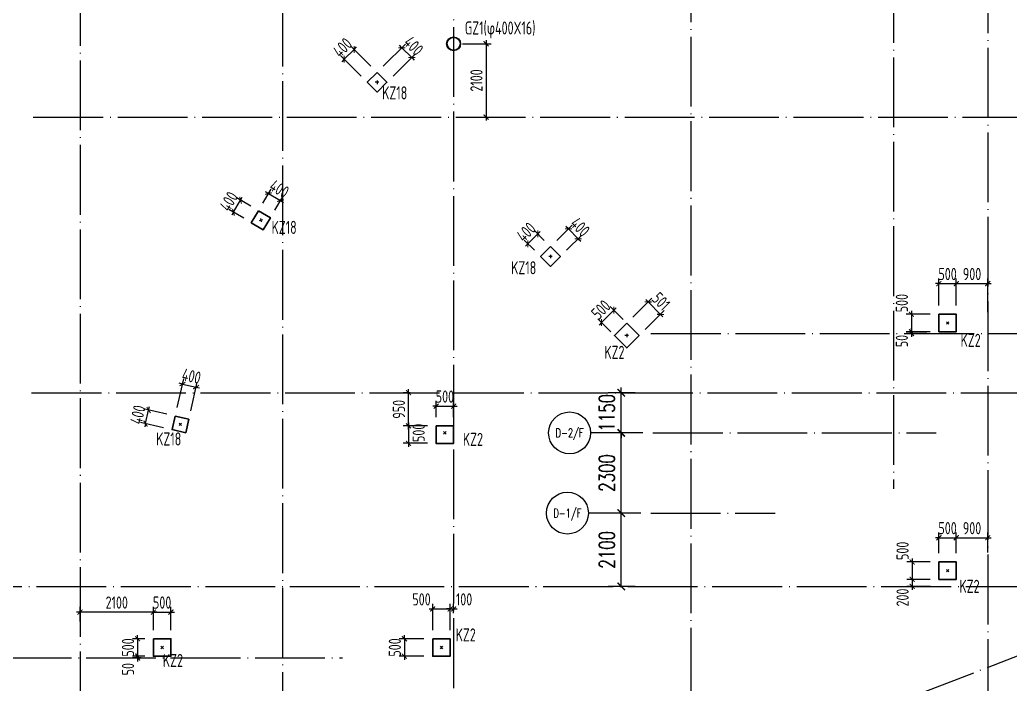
# Model space of a CAD drawing. Header units: millimetres. Extents: x 1089227 to 13101469, y 618865 to 10240562.
# Drawn here: x 1790359 to 1818729, y 4851609 to 4870650 of the extents above; entities that cross this region are included whole.
import ezdxf
from ezdxf.enums import TextEntityAlignment as Align

# ---------------------------------------------------------------- set-up
doc = ezdxf.new("R2010")
doc.units = ezdxf.units.MM
doc.header["$LTSCALE"] = 1000
doc.header["$PDMODE"] = 3
doc.header["$PDSIZE"] = 200
doc.linetypes.add('DOTE', pattern=[2.42, 2, -0.2, 0.02, -0.2])
doc.layers.get('0').update_dxf_attribs({"linetype": 'CONTINUOUS'})
doc.layers.get('Defpoints').update_dxf_attribs({"linetype": 'CONTINUOUS'})
for name, color, linetype in [('AXIS', 3, 'CONTINUOUS'), ('AXIS_TEXT', 7, 'CONTINUOUS'), ('COLU_DIM', 3, 'CONTINUOUS'), ('COLU_NUM', 7, 'CONTINUOUS'), ('DOTE', 1, 'DOTE'), ('PUB_DIM', 3, 'CONTINUOUS'), ('单形心', 4, 'CONTINUOUS')]:
    doc.layers.add(name, color=color, linetype=linetype)
doc.layers.add('S-COLU', color=30, linetype='CONTINUOUS', lineweight=0)
doc.styles.add('_TCH_AXIS', font='COMPLEX', dxfattribs={"bigfont": 'AllInOneBig.shx'})
doc.styles.add('_TCH_DIM_T3', font='SIMPLEX', dxfattribs={"width": 0.705882, "bigfont": 'AllInOneBig.shx'})
doc.styles.add('COMPLEX', font='COMPLEX', dxfattribs={"bigfont": 'AllInOneBig.shx'})
doc.styles.add('TSSD_Dimension', font='tssdeng.shx', dxfattribs={"width": 0.75, "bigfont": 'Hztxt.shx'})
doc.styles.add('TSSD_Label', font='Tssdeng.shx', dxfattribs={"width": 0.7, "bigfont": 'hztxt.shx'})
doc.dimstyles.new('_TCH_ARCH&&150', dxfattribs={"dimtxt": 446.25, "dimasz": 150, "dimexe": 375, "dimexo": 450, "dimgap": 189.375, "dimtad": 1, "dimdec": 0, "dimzin": 0, "dimdsep": 46, "dimtxsty": '_TCH_DIM_T3', "dimblk": 'ARCHTICK', "dimcen": 0.09, "dimclrt": 7, "dimazin": 2, "dimtfac": 1, "dimtdec": 0, "dimtix": 1, "dimtmove": 2, "dimatfit": 3, "dimfxl": 0, "dimtolj": 1, "dimtzin": 0, "dimarcsym": 0})
doc.dimstyles.new('TSSD_100_100', dxfattribs={"dimtxt": 350, "dimasz": 100, "dimexe": 150, "dimexo": 250, "dimgap": 100, "dimtad": 1, "dimdec": 0, "dimzin": 0, "dimdsep": 46, "dimtxsty": 'TSSD_Dimension', "dimblk": 'ARCHTICK', "dimblk1": 'ARCHTICK', "dimblk2": 'ARCHTICK', "dimcen": 0, "dimdle": 100, "dimclrt": 7, "dimadec": 0, "dimazin": 0, "dimtfac": 1, "dimtdec": 0, "dimtix": 1, "dimtmove": 2, "dimatfit": 3, "dimfxl": 0, "dimtolj": 1, "dimtzin": 0, "dimarcsym": 0})

# ---------------------------------------------------------------- blocks, each defined once
blk = doc.blocks.new('_ArchTick')
at = {"color": 0, "linetype": 'ByBlock', "const_width": 0.3}
blk.add_lwpolyline([(-0.71, -0.71), (0.71, 0.71)], dxfattribs=at)
blk = doc.blocks.new('*D530')
at = {"layer": 'Defpoints', "color": 0, "transparency": 16777216}
for p in [(-93848, 34750), (-93002, 34750), (-93002, 33600)]:
    blk.add_point(p, dxfattribs=at)
at = {"layer": 'PUB_DIM', "color": 0, "lineweight": -2, "transparency": 16777216}
for p, q in [((-93848, 34750), (-93848, 34900)), ((-93452, 34750), (-94223, 34750)), ((-93848, 33600), (-93848, 34750)), ((-93452, 33600), (-94223, 33600)), ((-93848, 33600), (-93848, 33450))]:
    blk.add_line(p, q, dxfattribs=at)
at = {"layer": 'PUB_DIM', "color": 0, "lineweight": -2, "transparency": 16777216, "xscale": 150, "yscale": 150, "zscale": 150}
for p, rotation in [((-93848, 34750), 270), ((-93848, 33600), 90)]:
    blk.add_blockref('_ArchTick', p, dxfattribs=dict(at, rotation=rotation))
at = {"layer": 'PUB_DIM', "color": 7, "transparency": 16777216, "insert": (-94260, 34175), "char_height": 446.2, "attachment_point": 5, "rotation": 90, "style": '_TCH_DIM_T3'}
blk.add_mtext('\\A1;1150', dxfattribs=at)
blk = doc.blocks.new('*D531')
at = {"layer": 'Defpoints', "color": 0, "transparency": 16777216}
for p in [(-93848, 33600), (-93002, 33600), (-93002, 31300)]:
    blk.add_point(p, dxfattribs=at)
at = {"layer": 'PUB_DIM', "color": 0, "lineweight": -2, "transparency": 16777216}
for p, q in [((-93452, 33600), (-94223, 33600)), ((-93848, 31300), (-93848, 33600)), ((-93452, 31300), (-94223, 31300))]:
    blk.add_line(p, q, dxfattribs=at)
at = {"layer": 'PUB_DIM', "color": 0, "lineweight": -2, "transparency": 16777216, "xscale": 150, "yscale": 150, "zscale": 150}
for p, rotation in [((-93848, 33600), 90), ((-93848, 31300), 270)]:
    blk.add_blockref('_ArchTick', p, dxfattribs=dict(at, rotation=rotation))
at = {"layer": 'PUB_DIM', "color": 7, "transparency": 16777216, "insert": (-94260, 32450), "char_height": 446.2, "attachment_point": 5, "rotation": 90, "style": '_TCH_DIM_T3'}
blk.add_mtext('\\A1;2300', dxfattribs=at)
blk = doc.blocks.new('*D532')
at = {"layer": 'Defpoints', "color": 0, "transparency": 16777216}
for p in [(-93848, 31300), (-93002, 31300), (-93002, 29200)]:
    blk.add_point(p, dxfattribs=at)
at = {"layer": 'PUB_DIM', "color": 0, "lineweight": -2, "transparency": 16777216}
for p, q in [((-93452, 31300), (-94223, 31300)), ((-93848, 29200), (-93848, 31300)), ((-93452, 29200), (-94223, 29200))]:
    blk.add_line(p, q, dxfattribs=at)
at = {"layer": 'PUB_DIM', "color": 0, "lineweight": -2, "transparency": 16777216, "xscale": 150, "yscale": 150, "zscale": 150}
for p, rotation in [((-93848, 31300), 90), ((-93848, 29200), 270)]:
    blk.add_blockref('_ArchTick', p, dxfattribs=dict(at, rotation=rotation))
at = {"layer": 'PUB_DIM', "color": 7, "transparency": 16777216, "insert": (-94260, 30250), "char_height": 446.2, "attachment_point": 5, "rotation": 90, "style": '_TCH_DIM_T3'}
blk.add_mtext('\\A1;2100', dxfattribs=at)
blk = doc.blocks.new('_AXISO')
blk.add_circle((0, 0), 0.5)
at = {"layer": 'AXIS_TEXT', "style": 'COMPLEX', "width": 1.041667}
blk.add_attdef('A', text='', height=0.56, dxfattribs=at).set_placement((-0.25, -0.28), (0.25, -0.28), align=Align.FIT)
blk = doc.blocks.new('BANWANG_XINGXIN')
at = {"color": 0}
for points in [[(0.71, 0.71), (-0.71, -0.71)], [(-0.71, 0.71), (0.71, -0.71)]]:
    blk.add_lwpolyline(points, dxfattribs=at)
blk = doc.blocks.new('*D1057')
at = {"layer": 'COLU_DIM', "color": 0, "lineweight": -2, "transparency": 16777216}
for p, q in [((1799653, 4869519), (1799937, 4869801)), ((1800417, 4869319), (1799831, 4869907)), ((1799937, 4869801), (1800008, 4869871)), ((1800133, 4869037), (1799548, 4869625)), ((1799653, 4869519), (1799583, 4869448))]:
    blk.add_line(p, q, dxfattribs=at)
at = {"layer": 'Defpoints', "color": 0, "transparency": 16777216}
for p in [(1799937, 4869801), (1800593, 4869141), (1800310, 4868859)]:
    blk.add_point(p, dxfattribs=at)
at = {"layer": 'COLU_DIM', "color": 0, "lineweight": -2, "transparency": 16777216, "xscale": 100, "yscale": 100, "zscale": 100}
for p, rotation in [((1799937, 4869801), 224.8614900437443), ((1799653, 4869519), 44.86149004374435)]:
    blk.add_blockref('_ArchTick', p, dxfattribs=dict(at, rotation=rotation))
at = {"layer": 'COLU_DIM', "color": 7, "transparency": 16777216, "insert": (1799601, 4869855), "char_height": 350, "attachment_point": 5, "rotation": 44.8615, "style": 'TSSD_Dimension'}
blk.add_mtext('\\A1;400', dxfattribs=at)
blk = doc.blocks.new('*D1058')
at = {"layer": 'COLU_DIM', "color": 0, "lineweight": -2, "transparency": 16777216}
for p, q in [((1800770, 4869318), (1801411, 4869956)), ((1801305, 4869850), (1801234, 4869921)), ((1801305, 4869850), (1801587, 4869566)), ((1801052, 4869034), (1801694, 4869672)), ((1801587, 4869566), (1801658, 4869496))]:
    blk.add_line(p, q, dxfattribs=at)
at = {"layer": 'Defpoints', "color": 0, "transparency": 16777216}
for p in [(1801587, 4869566), (1800593, 4869141), (1800875, 4868858)]:
    blk.add_point(p, dxfattribs=at)
at = {"layer": 'COLU_DIM', "color": 0, "lineweight": -2, "transparency": 16777216, "xscale": 100, "yscale": 100, "zscale": 100}
for p, rotation in [((1801305, 4869850), 314.8614900435557), ((1801587, 4869566), 134.8614900435557)]:
    blk.add_blockref('_ArchTick', p, dxfattribs=dict(at, rotation=rotation))
at = {"layer": 'COLU_DIM', "color": 7, "transparency": 16777216, "insert": (1801641, 4869902), "char_height": 350, "attachment_point": 5, "rotation": 314.8615, "style": 'TSSD_Dimension'}
blk.add_mtext('\\A1;400', dxfattribs=at)
blk = doc.blocks.new('*D1059')
at = {"layer": 'COLU_DIM', "color": 0, "lineweight": -2, "transparency": 16777216}
for p, q in [((1804915, 4864232), (1805198, 4864514)), ((1805384, 4864327), (1805092, 4864621)), ((1805198, 4864514), (1805269, 4864585)), ((1805101, 4864045), (1804809, 4864338)), ((1804915, 4864232), (1804844, 4864162))]:
    blk.add_line(p, q, dxfattribs=at)
at = {"layer": 'Defpoints', "color": 0, "transparency": 16777216}
for p in [(1805198, 4864514), (1805561, 4864150), (1805277, 4863868)]:
    blk.add_point(p, dxfattribs=at)
at = {"layer": 'COLU_DIM', "color": 0, "lineweight": -2, "transparency": 16777216, "xscale": 100, "yscale": 100, "zscale": 100}
for p, rotation in [((1805198, 4864514), 224.8614900436973), ((1804915, 4864232), 44.86149004369727)]:
    blk.add_blockref('_ArchTick', p, dxfattribs=dict(at, rotation=rotation))
at = {"layer": 'COLU_DIM', "color": 7, "transparency": 16777216, "insert": (1804862, 4864568), "char_height": 350, "attachment_point": 5, "rotation": 44.8615, "style": 'TSSD_Dimension'}
blk.add_mtext('\\A1;400', dxfattribs=at)
blk = doc.blocks.new('*D1060')
at = {"layer": 'COLU_DIM', "color": 0, "lineweight": -2, "transparency": 16777216}
for p, q in [((1805738, 4864326), (1806179, 4864765)), ((1806073, 4864659), (1806002, 4864730)), ((1806020, 4864043), (1806461, 4864482)), ((1806073, 4864659), (1806355, 4864376)), ((1806355, 4864376), (1806426, 4864305))]:
    blk.add_line(p, q, dxfattribs=at)
at = {"layer": 'Defpoints', "color": 0, "transparency": 16777216}
for p in [(1805561, 4864150), (1806355, 4864376), (1805843, 4863866)]:
    blk.add_point(p, dxfattribs=at)
at = {"layer": 'COLU_DIM', "color": 0, "lineweight": -2, "transparency": 16777216, "xscale": 100, "yscale": 100, "zscale": 100}
for p, rotation in [((1806073, 4864659), 314.8614900436025), ((1806355, 4864376), 134.8614900436025)]:
    blk.add_blockref('_ArchTick', p, dxfattribs=dict(at, rotation=rotation))
at = {"layer": 'COLU_DIM', "color": 7, "transparency": 16777216, "insert": (1806409, 4864712), "char_height": 350, "attachment_point": 5, "rotation": 314.8615, "style": 'TSSD_Dimension'}
blk.add_mtext('\\A1;400', dxfattribs=at)
blk = doc.blocks.new('*D1061')
at = {"layer": 'COLU_DIM', "color": 0, "lineweight": -2, "transparency": 16777216}
for p, q in [((1807641, 4862059), (1807270, 4862432)), ((1807376, 4862326), (1807021, 4861973)), ((1807376, 4862326), (1807447, 4862396)), ((1807287, 4861707), (1806916, 4862080)), ((1807021, 4861973), (1806951, 4861903))]:
    blk.add_line(p, q, dxfattribs=at)
at = {"layer": 'Defpoints', "color": 0, "transparency": 16777216}
for p in [(1807021, 4861973), (1807817, 4861882), (1807463, 4861529)]:
    blk.add_point(p, dxfattribs=at)
at = {"layer": 'COLU_DIM', "color": 0, "lineweight": -2, "transparency": 16777216, "xscale": 100, "yscale": 100, "zscale": 100}
for p, rotation in [((1807376, 4862326), 224.8614900437264), ((1807021, 4861973), 44.86149004372642)]:
    blk.add_blockref('_ArchTick', p, dxfattribs=dict(at, rotation=rotation))
at = {"layer": 'COLU_DIM', "color": 7, "transparency": 16777216, "insert": (1807005, 4862345), "char_height": 350, "attachment_point": 5, "rotation": 44.8615, "style": 'TSSD_Dimension'}
blk.add_mtext('\\A1;500', dxfattribs=at)
blk = doc.blocks.new('*D1062')
at = {"layer": 'COLU_DIM', "color": 0, "lineweight": -2, "transparency": 16777216}
for p, q in [((1807923, 4862130), (1808464, 4862669)), ((1808358, 4862563), (1808288, 4862634)), ((1808358, 4862563), (1808712, 4862208)), ((1808277, 4861775), (1808818, 4862314)), ((1808712, 4862208), (1808782, 4862137))]:
    blk.add_line(p, q, dxfattribs=at)
at = {"layer": 'Defpoints', "color": 0, "transparency": 16777216}
for p in [(1808712, 4862208), (1807746, 4861954), (1808100, 4861599)]:
    blk.add_point(p, dxfattribs=at)
at = {"layer": 'COLU_DIM', "color": 0, "lineweight": -2, "transparency": 16777216, "xscale": 100, "yscale": 100, "zscale": 100}
for p, rotation in [((1808358, 4862563), 314.8614900436709), ((1808712, 4862208), 134.8614900436709)]:
    blk.add_blockref('_ArchTick', p, dxfattribs=dict(at, rotation=rotation))
at = {"layer": 'COLU_DIM', "color": 7, "transparency": 16777216, "insert": (1808730, 4862580), "char_height": 350, "attachment_point": 5, "rotation": 314.8615, "style": 'TSSD_Dimension'}
blk.add_mtext('\\A1;501', dxfattribs=at)
blk = doc.blocks.new('*D1036')
at = {"layer": 'COLU_DIM', "color": 0, "lineweight": -2, "transparency": 16777216}
for p, q in [((1796977, 4865306), (1796553, 4865555)), ((1796683, 4865479), (1796733, 4865565)), ((1796480, 4865134), (1796683, 4865479)), ((1796774, 4864961), (1796351, 4865210)), ((1796480, 4865134), (1796429, 4865048))]:
    blk.add_line(p, q, dxfattribs=at)
at = {"layer": 'Defpoints', "color": 0, "transparency": 16777216}
for p in [(1796683, 4865479), (1797193, 4865179), (1796990, 4864834)]:
    blk.add_point(p, dxfattribs=at)
at = {"layer": 'COLU_DIM', "color": 0, "lineweight": -2, "transparency": 16777216, "xscale": 100, "yscale": 100, "zscale": 100}
for p, rotation in [((1796683, 4865479), 239.5568204169451), ((1796480, 4865134), 59.55682041694509)]:
    blk.add_blockref('_ArchTick', p, dxfattribs=dict(at, rotation=rotation))
at = {"layer": 'COLU_DIM', "color": 7, "transparency": 16777216, "insert": (1796344, 4865446), "char_height": 350, "attachment_point": 5, "rotation": 59.5568, "style": 'TSSD_Dimension'}
blk.add_mtext('\\A1;400', dxfattribs=at)
blk = doc.blocks.new('*D1063')
at = {"layer": 'COLU_DIM', "color": 0, "lineweight": -2, "transparency": 16777216}
for p, q in [((1797319, 4865395), (1797558, 4865800)), ((1797482, 4865671), (1797395, 4865722)), ((1797482, 4865671), (1797826, 4865468)), ((1797664, 4865192), (1797902, 4865598)), ((1797826, 4865468), (1797913, 4865418))]:
    blk.add_line(p, q, dxfattribs=at)
at = {"layer": 'Defpoints', "color": 0, "transparency": 16777216}
for p in [(1797826, 4865468), (1797193, 4865179), (1797537, 4864977)]:
    blk.add_point(p, dxfattribs=at)
at = {"layer": 'COLU_DIM', "color": 0, "lineweight": -2, "transparency": 16777216, "xscale": 100, "yscale": 100, "zscale": 100}
for p, rotation in [((1797482, 4865671), 329.55682041681), ((1797826, 4865468), 149.5568204168099)]:
    blk.add_blockref('_ArchTick', p, dxfattribs=dict(at, rotation=rotation))
at = {"layer": 'COLU_DIM', "color": 7, "transparency": 16777216, "insert": (1797793, 4865807), "char_height": 350, "attachment_point": 5, "rotation": 329.5568, "style": 'TSSD_Dimension'}
blk.add_mtext('\\A1;400', dxfattribs=at)
blk = doc.blocks.new('*D1064')
at = {"layer": 'COLU_DIM', "color": 0, "lineweight": -2, "transparency": 16777216}
for p, q in [((1794050, 4859467), (1794072, 4859565)), ((1794566, 4859349), (1793904, 4859501)), ((1793961, 4859077), (1794050, 4859467)), ((1794477, 4858959), (1793815, 4859111)), ((1793961, 4859077), (1793938, 4858980))]:
    blk.add_line(p, q, dxfattribs=at)
at = {"layer": 'Defpoints', "color": 0, "transparency": 16777216}
for p in [(1794050, 4859467), (1794810, 4859293), (1794720, 4858904)]:
    blk.add_point(p, dxfattribs=at)
at = {"layer": 'COLU_DIM', "color": 0, "lineweight": -2, "transparency": 16777216, "xscale": 100, "yscale": 100, "zscale": 100}
for p, rotation in [((1794050, 4859467), 257.1155819708665), ((1793961, 4859077), 77.11558197086646)]:
    blk.add_blockref('_ArchTick', p, dxfattribs=dict(at, rotation=rotation))
at = {"layer": 'COLU_DIM', "color": 7, "transparency": 16777216, "insert": (1793737, 4859334), "char_height": 350, "attachment_point": 5, "rotation": 77.1156, "style": 'TSSD_Dimension'}
blk.add_mtext('\\A1;400', dxfattribs=at)
blk = doc.blocks.new('*D1065')
at = {"layer": 'COLU_DIM', "color": 0, "lineweight": -2, "transparency": 16777216}
for p, q in [((1794865, 4859537), (1795053, 4860358)), ((1795020, 4860212), (1794922, 4860235)), ((1795020, 4860212), (1795410, 4860123)), ((1795255, 4859448), (1795443, 4860269)), ((1795410, 4860123), (1795507, 4860101))]:
    blk.add_line(p, q, dxfattribs=at)
at = {"layer": 'Defpoints', "color": 0, "transparency": 16777216}
for p in [(1795410, 4860123), (1794810, 4859293), (1795199, 4859204)]:
    blk.add_point(p, dxfattribs=at)
at = {"layer": 'COLU_DIM', "color": 0, "lineweight": -2, "transparency": 16777216, "xscale": 100, "yscale": 100, "zscale": 100}
for p, rotation in [((1795020, 4860212), 347.1155819709259), ((1795410, 4860123), 167.1155819709259)]:
    blk.add_blockref('_ArchTick', p, dxfattribs=dict(at, rotation=rotation))
at = {"layer": 'COLU_DIM', "color": 7, "transparency": 16777216, "insert": (1795276, 4860436), "char_height": 350, "attachment_point": 5, "rotation": 347.1156, "style": 'TSSD_Dimension'}
blk.add_mtext('\\A1;400', dxfattribs=at)
blk = doc.blocks.new('*D1066')
at = {"layer": 'COLU_DIM', "color": 0, "lineweight": -2, "transparency": 16777216}
for p, q in [((1794186, 4853674), (1794086, 4853674)), ((1794186, 4853162), (1794186, 4853824)), ((1794186, 4853674), (1794686, 4853674)), ((1794686, 4853162), (1794686, 4853824)), ((1794686, 4853674), (1794786, 4853674))]:
    blk.add_line(p, q, dxfattribs=at)
at = {"layer": 'Defpoints', "color": 0, "transparency": 16777216}
for p in [(1794686, 4853674), (1794186, 4852912), (1794686, 4852912)]:
    blk.add_point(p, dxfattribs=at)
at = {"layer": 'COLU_DIM', "color": 0, "lineweight": -2, "transparency": 16777216, "xscale": 100, "yscale": 100, "zscale": 100}
blk.add_blockref('_ArchTick', (1794186, 4853674), dxfattribs=at)
at = {"layer": 'COLU_DIM', "color": 0, "lineweight": -2, "transparency": 16777216, "xscale": 100, "yscale": 100, "zscale": 100, "rotation": 180}
blk.add_blockref('_ArchTick', (1794686, 4853674), dxfattribs=at)
at = {"layer": 'COLU_DIM', "color": 7, "transparency": 16777216, "insert": (1794436, 4853949), "char_height": 350, "attachment_point": 5, "style": 'TSSD_Dimension'}
blk.add_mtext('\\A1;500', dxfattribs=at)
blk = doc.blocks.new('*D1067')
at = {"layer": 'COLU_DIM', "color": 0, "lineweight": -2, "transparency": 16777216}
for p, q in [((1794286, 4853674), (1791986, 4853674)), ((1792086, 4853408), (1792086, 4853824)), ((1794186, 4853162), (1794186, 4853824))]:
    blk.add_line(p, q, dxfattribs=at)
at = {"layer": 'Defpoints', "color": 0, "transparency": 16777216}
for p in [(1792086, 4853674), (1792086, 4853158), (1794186, 4852912)]:
    blk.add_point(p, dxfattribs=at)
at = {"layer": 'COLU_DIM', "color": 0, "lineweight": -2, "transparency": 16777216, "xscale": 100, "yscale": 100, "zscale": 100, "rotation": 180}
blk.add_blockref('_ArchTick', (1792086, 4853674), dxfattribs=at)
at = {"layer": 'COLU_DIM', "color": 0, "lineweight": -2, "transparency": 16777216, "xscale": 100, "yscale": 100, "zscale": 100}
blk.add_blockref('_ArchTick', (1794186, 4853674), dxfattribs=at)
at = {"layer": 'COLU_DIM', "color": 7, "transparency": 16777216, "insert": (1793136, 4853949), "char_height": 350, "attachment_point": 5, "style": 'TSSD_Dimension'}
blk.add_mtext('\\A1;2100', dxfattribs=at)
blk = doc.blocks.new('*D935')
at = {"layer": 'COLU_DIM', "color": 0, "lineweight": -2, "transparency": 16777216}
for p, q in [((1793936, 4852912), (1793584, 4852912)), ((1793734, 4852912), (1793734, 4853012)), ((1793734, 4852912), (1793734, 4852412)), ((1793936, 4852412), (1793584, 4852412)), ((1793734, 4852412), (1793734, 4852312))]:
    blk.add_line(p, q, dxfattribs=at)
at = {"layer": 'Defpoints', "color": 0, "transparency": 16777216}
for p in [(1794186, 4852912), (1793734, 4852412), (1794186, 4852412)]:
    blk.add_point(p, dxfattribs=at)
at = {"layer": 'COLU_DIM', "color": 0, "lineweight": -2, "transparency": 16777216, "xscale": 100, "yscale": 100, "zscale": 100}
for p, rotation in [((1793734, 4852912), 270), ((1793734, 4852412), 90)]:
    blk.add_blockref('_ArchTick', p, dxfattribs=dict(at, rotation=rotation))
at = {"layer": 'COLU_DIM', "color": 7, "transparency": 16777216, "insert": (1793459, 4852662), "char_height": 350, "attachment_point": 5, "rotation": 90, "style": 'TSSD_Dimension'}
blk.add_mtext('\\A1;500', dxfattribs=at)
blk = doc.blocks.new('*D936')
at = {"layer": 'COLU_DIM', "color": 0, "lineweight": -2, "transparency": 16777216}
for p, q in [((1793734, 4852412), (1793734, 4852512)), ((1793936, 4852412), (1793584, 4852412)), ((1793835, 4852362), (1793584, 4852362)), ((1793734, 4852412), (1793734, 4852362)), ((1793734, 4852362), (1793734, 4852262))]:
    blk.add_line(p, q, dxfattribs=at)
at = {"layer": 'Defpoints', "color": 0, "transparency": 16777216}
for p in [(1793734, 4852362), (1794085, 4852362), (1794186, 4852412)]:
    blk.add_point(p, dxfattribs=at)
at = {"layer": 'COLU_DIM', "color": 0, "lineweight": -2, "transparency": 16777216, "xscale": 100, "yscale": 100, "zscale": 100}
for p, rotation in [((1793734, 4852412), 270), ((1793734, 4852362), 90)]:
    blk.add_blockref('_ArchTick', p, dxfattribs=dict(at, rotation=rotation))
at = {"layer": 'COLU_DIM', "color": 7, "transparency": 16777216, "insert": (1793459, 4852040), "char_height": 350, "attachment_point": 5, "rotation": 90, "style": 'TSSD_Dimension'}
blk.add_mtext('\\A1;50', dxfattribs=at)
blk = doc.blocks.new('*D937')
at = {"layer": 'COLU_DIM', "color": 0, "lineweight": -2, "transparency": 16777216}
for p, q in [((1816686, 4863089), (1816586, 4863089)), ((1816686, 4862462), (1816686, 4863239)), ((1816686, 4863089), (1817186, 4863089)), ((1817186, 4862462), (1817186, 4863239)), ((1817186, 4863089), (1817286, 4863089))]:
    blk.add_line(p, q, dxfattribs=at)
at = {"layer": 'Defpoints', "color": 0, "transparency": 16777216}
for p in [(1817186, 4863089), (1816686, 4862212), (1817186, 4862212)]:
    blk.add_point(p, dxfattribs=at)
at = {"layer": 'COLU_DIM', "color": 0, "lineweight": -2, "transparency": 16777216, "xscale": 100, "yscale": 100, "zscale": 100}
blk.add_blockref('_ArchTick', (1816686, 4863089), dxfattribs=at)
at = {"layer": 'COLU_DIM', "color": 0, "lineweight": -2, "transparency": 16777216, "xscale": 100, "yscale": 100, "zscale": 100, "rotation": 180}
blk.add_blockref('_ArchTick', (1817186, 4863089), dxfattribs=at)
at = {"layer": 'COLU_DIM', "color": 7, "transparency": 16777216, "insert": (1816936, 4863364), "char_height": 350, "attachment_point": 5, "style": 'TSSD_Dimension'}
blk.add_mtext('\\A1;500', dxfattribs=at)
blk = doc.blocks.new('*D938')
at = {"layer": 'COLU_DIM', "color": 0, "lineweight": -2, "transparency": 16777216}
for p, q in [((1817086, 4863089), (1818186, 4863089)), ((1817186, 4862462), (1817186, 4863239)), ((1818086, 4862267), (1818086, 4863239))]:
    blk.add_line(p, q, dxfattribs=at)
at = {"layer": 'Defpoints', "color": 0, "transparency": 16777216}
for p in [(1818086, 4863089), (1817186, 4862212), (1818086, 4862017)]:
    blk.add_point(p, dxfattribs=at)
at = {"layer": 'COLU_DIM', "color": 0, "lineweight": -2, "transparency": 16777216, "xscale": 100, "yscale": 100, "zscale": 100, "rotation": 180}
blk.add_blockref('_ArchTick', (1817186, 4863089), dxfattribs=at)
at = {"layer": 'COLU_DIM', "color": 0, "lineweight": -2, "transparency": 16777216, "xscale": 100, "yscale": 100, "zscale": 100}
blk.add_blockref('_ArchTick', (1818086, 4863089), dxfattribs=at)
at = {"layer": 'COLU_DIM', "color": 7, "transparency": 16777216, "insert": (1817636, 4863364), "char_height": 350, "attachment_point": 5, "style": 'TSSD_Dimension'}
blk.add_mtext('\\A1;900', dxfattribs=at)
blk = doc.blocks.new('*D939')
at = {"layer": 'COLU_DIM', "color": 0, "lineweight": -2, "transparency": 16777216}
for p, q in [((1816436, 4862212), (1815751, 4862212)), ((1815901, 4862312), (1815901, 4861612)), ((1816436, 4861712), (1815751, 4861712))]:
    blk.add_line(p, q, dxfattribs=at)
at = {"layer": 'Defpoints', "color": 0, "transparency": 16777216}
for p in [(1816686, 4862212), (1815901, 4861712), (1816686, 4861712)]:
    blk.add_point(p, dxfattribs=at)
at = {"layer": 'COLU_DIM', "color": 0, "lineweight": -2, "transparency": 16777216, "xscale": 100, "yscale": 100, "zscale": 100}
for p, rotation in [((1815901, 4862212), 90), ((1815901, 4861712), 270)]:
    blk.add_blockref('_ArchTick', p, dxfattribs=dict(at, rotation=rotation))
at = {"layer": 'COLU_DIM', "color": 7, "transparency": 16777216, "insert": (1815626, 4862531), "char_height": 350, "attachment_point": 5, "rotation": 90, "style": 'TSSD_Dimension'}
blk.add_mtext('\\A1;500', dxfattribs=at)
blk = doc.blocks.new('*D940')
at = {"layer": 'COLU_DIM', "color": 0, "lineweight": -2, "transparency": 16777216}
for p, q in [((1816436, 4861712), (1815751, 4861712)), ((1816340, 4861662), (1815751, 4861662)), ((1815901, 4861712), (1815901, 4861812)), ((1815901, 4861712), (1815901, 4861662)), ((1815901, 4861662), (1815901, 4861562))]:
    blk.add_line(p, q, dxfattribs=at)
at = {"layer": 'Defpoints', "color": 0, "transparency": 16777216}
for p in [(1815901, 4861662), (1816590, 4861662), (1816686, 4861712)]:
    blk.add_point(p, dxfattribs=at)
at = {"layer": 'COLU_DIM', "color": 0, "lineweight": -2, "transparency": 16777216, "xscale": 100, "yscale": 100, "zscale": 100}
for p, rotation in [((1815901, 4861712), 270), ((1815901, 4861662), 90)]:
    blk.add_blockref('_ArchTick', p, dxfattribs=dict(at, rotation=rotation))
at = {"layer": 'COLU_DIM', "color": 7, "transparency": 16777216, "insert": (1815626, 4861443), "char_height": 350, "attachment_point": 5, "rotation": 90, "style": 'TSSD_Dimension'}
blk.add_mtext('\\A1;50', dxfattribs=at)
blk = doc.blocks.new('*D941')
at = {"layer": 'COLU_DIM', "color": 0, "lineweight": -2, "transparency": 16777216}
for p, q in [((1816686, 4855362), (1816686, 4855956)), ((1817186, 4855362), (1817186, 4855956)), ((1816686, 4855806), (1816586, 4855806)), ((1816686, 4855806), (1817186, 4855806)), ((1817186, 4855806), (1817286, 4855806))]:
    blk.add_line(p, q, dxfattribs=at)
at = {"layer": 'Defpoints', "color": 0, "transparency": 16777216}
for p in [(1817186, 4855806), (1816686, 4855112), (1817186, 4855112)]:
    blk.add_point(p, dxfattribs=at)
at = {"layer": 'COLU_DIM', "color": 0, "lineweight": -2, "transparency": 16777216, "xscale": 100, "yscale": 100, "zscale": 100}
blk.add_blockref('_ArchTick', (1816686, 4855806), dxfattribs=at)
at = {"layer": 'COLU_DIM', "color": 0, "lineweight": -2, "transparency": 16777216, "xscale": 100, "yscale": 100, "zscale": 100, "rotation": 180}
blk.add_blockref('_ArchTick', (1817186, 4855806), dxfattribs=at)
at = {"layer": 'COLU_DIM', "color": 7, "transparency": 16777216, "insert": (1816936, 4856081), "char_height": 350, "attachment_point": 5, "style": 'TSSD_Dimension'}
blk.add_mtext('\\A1;500', dxfattribs=at)
blk = doc.blocks.new('*D942')
at = {"layer": 'COLU_DIM', "color": 0, "lineweight": -2, "transparency": 16777216}
for p, q in [((1817186, 4855362), (1817186, 4855956)), ((1818086, 4855382), (1818086, 4855956)), ((1817086, 4855806), (1818186, 4855806))]:
    blk.add_line(p, q, dxfattribs=at)
at = {"layer": 'Defpoints', "color": 0, "transparency": 16777216}
for p in [(1818086, 4855806), (1817186, 4855112), (1818086, 4855132)]:
    blk.add_point(p, dxfattribs=at)
at = {"layer": 'COLU_DIM', "color": 0, "lineweight": -2, "transparency": 16777216, "xscale": 100, "yscale": 100, "zscale": 100, "rotation": 180}
blk.add_blockref('_ArchTick', (1817186, 4855806), dxfattribs=at)
at = {"layer": 'COLU_DIM', "color": 0, "lineweight": -2, "transparency": 16777216, "xscale": 100, "yscale": 100, "zscale": 100}
blk.add_blockref('_ArchTick', (1818086, 4855806), dxfattribs=at)
at = {"layer": 'COLU_DIM', "color": 7, "transparency": 16777216, "insert": (1817636, 4856081), "char_height": 350, "attachment_point": 5, "style": 'TSSD_Dimension'}
blk.add_mtext('\\A1;900', dxfattribs=at)
blk = doc.blocks.new('*D943')
at = {"layer": 'COLU_DIM', "color": 0, "lineweight": -2, "transparency": 16777216}
for p, q in [((1816436, 4855112), (1815772, 4855112)), ((1815922, 4855212), (1815922, 4854512)), ((1816436, 4854612), (1815772, 4854612))]:
    blk.add_line(p, q, dxfattribs=at)
at = {"layer": 'Defpoints', "color": 0, "transparency": 16777216}
for p in [(1816686, 4855112), (1815922, 4854612), (1816686, 4854612)]:
    blk.add_point(p, dxfattribs=at)
at = {"layer": 'COLU_DIM', "color": 0, "lineweight": -2, "transparency": 16777216, "xscale": 100, "yscale": 100, "zscale": 100}
for p, rotation in [((1815922, 4855112), 90), ((1815922, 4854612), 270)]:
    blk.add_blockref('_ArchTick', p, dxfattribs=dict(at, rotation=rotation))
at = {"layer": 'COLU_DIM', "color": 7, "transparency": 16777216, "insert": (1815647, 4855431), "char_height": 350, "attachment_point": 5, "rotation": 90, "style": 'TSSD_Dimension'}
blk.add_mtext('\\A1;500', dxfattribs=at)
blk = doc.blocks.new('*D944')
at = {"layer": 'COLU_DIM', "color": 0, "lineweight": -2, "transparency": 16777216}
for p, q in [((1816436, 4854612), (1815772, 4854612)), ((1815922, 4854712), (1815922, 4854312)), ((1816442, 4854412), (1815772, 4854412))]:
    blk.add_line(p, q, dxfattribs=at)
at = {"layer": 'Defpoints', "color": 0, "transparency": 16777216}
for p in [(1816686, 4854612), (1815922, 4854412), (1816692, 4854412)]:
    blk.add_point(p, dxfattribs=at)
at = {"layer": 'COLU_DIM', "color": 0, "lineweight": -2, "transparency": 16777216, "xscale": 100, "yscale": 100, "zscale": 100}
for p, rotation in [((1815922, 4854612), 90), ((1815922, 4854412), 270)]:
    blk.add_blockref('_ArchTick', p, dxfattribs=dict(at, rotation=rotation))
at = {"layer": 'COLU_DIM', "color": 7, "transparency": 16777216, "insert": (1815647, 4854093), "char_height": 350, "attachment_point": 5, "rotation": 90, "style": 'TSSD_Dimension'}
blk.add_mtext('\\A1;200', dxfattribs=at)
blk = doc.blocks.new('*D945')
at = {"layer": 'COLU_DIM', "color": 0, "lineweight": -2, "transparency": 16777216}
for p, q in [((1802286, 4859577), (1802186, 4859577)), ((1802286, 4859262), (1802286, 4859727)), ((1802286, 4859577), (1802786, 4859577)), ((1802786, 4859262), (1802786, 4859727)), ((1802786, 4859577), (1802886, 4859577))]:
    blk.add_line(p, q, dxfattribs=at)
at = {"layer": 'Defpoints', "color": 0, "transparency": 16777216}
for p in [(1802786, 4859577), (1802286, 4859012), (1802786, 4859012)]:
    blk.add_point(p, dxfattribs=at)
at = {"layer": 'COLU_DIM', "color": 0, "lineweight": -2, "transparency": 16777216, "xscale": 100, "yscale": 100, "zscale": 100}
blk.add_blockref('_ArchTick', (1802286, 4859577), dxfattribs=at)
at = {"layer": 'COLU_DIM', "color": 0, "lineweight": -2, "transparency": 16777216, "xscale": 100, "yscale": 100, "zscale": 100, "rotation": 180}
blk.add_blockref('_ArchTick', (1802786, 4859577), dxfattribs=at)
at = {"layer": 'COLU_DIM', "color": 7, "transparency": 16777216, "insert": (1802536, 4859852), "char_height": 350, "attachment_point": 5, "style": 'TSSD_Dimension'}
blk.add_mtext('\\A1;500', dxfattribs=at)
blk = doc.blocks.new('*D946')
at = {"layer": 'COLU_DIM', "color": 0, "lineweight": -2, "transparency": 16777216}
for p, q in [((1802036, 4859012), (1801343, 4859012)), ((1801493, 4859112), (1801493, 4858412)), ((1802036, 4858512), (1801343, 4858512))]:
    blk.add_line(p, q, dxfattribs=at)
at = {"layer": 'Defpoints', "color": 0, "transparency": 16777216}
for p in [(1802286, 4859012), (1801493, 4858512), (1802286, 4858512)]:
    blk.add_point(p, dxfattribs=at)
at = {"layer": 'COLU_DIM', "color": 0, "lineweight": -2, "transparency": 16777216, "xscale": 100, "yscale": 100, "zscale": 100}
for p, rotation in [((1801493, 4859012), 90), ((1801493, 4858512), 270)]:
    blk.add_blockref('_ArchTick', p, dxfattribs=dict(at, rotation=rotation))
at = {"layer": 'COLU_DIM', "color": 7, "transparency": 16777216, "insert": (1801785, 4858812), "char_height": 350, "attachment_point": 5, "rotation": 90, "style": 'TSSD_Dimension'}
blk.add_mtext('\\A1;500', dxfattribs=at)
blk = doc.blocks.new('*D947')
at = {"layer": 'COLU_DIM', "color": 0, "lineweight": -2, "transparency": 16777216}
for p, q in [((1801545, 4859962), (1801343, 4859962)), ((1801493, 4858912), (1801493, 4860062)), ((1802036, 4859012), (1801343, 4859012))]:
    blk.add_line(p, q, dxfattribs=at)
at = {"layer": 'Defpoints', "color": 0, "transparency": 16777216}
for p in [(1801493, 4859962), (1801795, 4859962), (1802286, 4859012)]:
    blk.add_point(p, dxfattribs=at)
at = {"layer": 'COLU_DIM', "color": 0, "lineweight": -2, "transparency": 16777216, "xscale": 100, "yscale": 100, "zscale": 100}
for p, rotation in [((1801493, 4859962), 90), ((1801493, 4859012), 270)]:
    blk.add_blockref('_ArchTick', p, dxfattribs=dict(at, rotation=rotation))
at = {"layer": 'COLU_DIM', "color": 7, "transparency": 16777216, "insert": (1801218, 4859487), "char_height": 350, "attachment_point": 5, "rotation": 90, "style": 'TSSD_Dimension'}
blk.add_mtext('\\A1;950', dxfattribs=at)
blk = doc.blocks.new('*D948')
at = {"layer": 'COLU_DIM', "color": 0, "lineweight": -2, "transparency": 16777216}
for p, q in [((1802186, 4853162), (1802186, 4853915)), ((1802686, 4853162), (1802686, 4853915)), ((1802086, 4853765), (1802786, 4853765))]:
    blk.add_line(p, q, dxfattribs=at)
at = {"layer": 'Defpoints', "color": 0, "transparency": 16777216}
for p in [(1802686, 4853765), (1802186, 4852912), (1802686, 4852912)]:
    blk.add_point(p, dxfattribs=at)
at = {"layer": 'COLU_DIM', "color": 0, "lineweight": -2, "transparency": 16777216, "xscale": 100, "yscale": 100, "zscale": 100, "rotation": 180}
blk.add_blockref('_ArchTick', (1802186, 4853765), dxfattribs=at)
at = {"layer": 'COLU_DIM', "color": 0, "lineweight": -2, "transparency": 16777216, "xscale": 100, "yscale": 100, "zscale": 100}
blk.add_blockref('_ArchTick', (1802686, 4853765), dxfattribs=at)
at = {"layer": 'COLU_DIM', "color": 7, "transparency": 16777216, "insert": (1801866, 4854040), "char_height": 350, "attachment_point": 5, "style": 'TSSD_Dimension'}
blk.add_mtext('\\A1;500', dxfattribs=at)
blk = doc.blocks.new('*D949')
at = {"layer": 'COLU_DIM', "color": 0, "lineweight": -2, "transparency": 16777216}
for p, q in [((1802686, 4853162), (1802686, 4853915)), ((1802786, 4853649), (1802786, 4853915)), ((1802686, 4853765), (1802586, 4853765)), ((1802686, 4853765), (1802786, 4853765)), ((1802786, 4853765), (1802886, 4853765))]:
    blk.add_line(p, q, dxfattribs=at)
at = {"layer": 'Defpoints', "color": 0, "transparency": 16777216}
for p in [(1802786, 4853765), (1802786, 4853399), (1802686, 4852912)]:
    blk.add_point(p, dxfattribs=at)
at = {"layer": 'COLU_DIM', "color": 0, "lineweight": -2, "transparency": 16777216, "xscale": 100, "yscale": 100, "zscale": 100}
blk.add_blockref('_ArchTick', (1802686, 4853765), dxfattribs=at)
at = {"layer": 'COLU_DIM', "color": 0, "lineweight": -2, "transparency": 16777216, "xscale": 100, "yscale": 100, "zscale": 100, "rotation": 180}
blk.add_blockref('_ArchTick', (1802786, 4853765), dxfattribs=at)
at = {"layer": 'COLU_DIM', "color": 7, "transparency": 16777216, "insert": (1803085, 4854040), "char_height": 350, "attachment_point": 5, "style": 'TSSD_Dimension'}
blk.add_mtext('\\A1;100', dxfattribs=at)
blk = doc.blocks.new('*D950')
at = {"layer": 'COLU_DIM', "color": 0, "lineweight": -2, "transparency": 16777216}
for p, q in [((1801936, 4852912), (1801227, 4852912)), ((1801377, 4852912), (1801377, 4853012)), ((1801377, 4852912), (1801377, 4852412)), ((1801936, 4852412), (1801227, 4852412)), ((1801377, 4852412), (1801377, 4852312))]:
    blk.add_line(p, q, dxfattribs=at)
at = {"layer": 'Defpoints', "color": 0, "transparency": 16777216}
for p in [(1802186, 4852912), (1801377, 4852412), (1802186, 4852412)]:
    blk.add_point(p, dxfattribs=at)
at = {"layer": 'COLU_DIM', "color": 0, "lineweight": -2, "transparency": 16777216, "xscale": 100, "yscale": 100, "zscale": 100}
for p, rotation in [((1801377, 4852912), 270), ((1801377, 4852412), 90)]:
    blk.add_blockref('_ArchTick', p, dxfattribs=dict(at, rotation=rotation))
at = {"layer": 'COLU_DIM', "color": 7, "transparency": 16777216, "insert": (1801102, 4852662), "char_height": 350, "attachment_point": 5, "rotation": 90, "style": 'TSSD_Dimension'}
blk.add_mtext('\\A1;500', dxfattribs=at)
blk = doc.blocks.new('*D2449')
at = {"layer": 'COLU_DIM', "color": 0, "lineweight": -2, "transparency": 16777216}
for p, q in [((1803715, 4870062), (1803715, 4867762)), ((1803036, 4869962), (1803865, 4869962)), ((1803036, 4867862), (1803865, 4867862))]:
    blk.add_line(p, q, dxfattribs=at)
at = {"layer": 'Defpoints', "color": 0, "transparency": 16777216}
for p in [(1802786, 4869962), (1802786, 4867862), (1803715, 4867862)]:
    blk.add_point(p, dxfattribs=at)
at = {"layer": 'COLU_DIM', "color": 0, "lineweight": -2, "transparency": 16777216, "xscale": 100, "yscale": 100, "zscale": 100}
for p, rotation in [((1803715, 4869962), 90), ((1803715, 4867862), 270)]:
    blk.add_blockref('_ArchTick', p, dxfattribs=dict(at, rotation=rotation))
at = {"layer": 'COLU_DIM', "color": 7, "transparency": 16777216, "insert": (1803440, 4868912), "char_height": 350, "attachment_point": 5, "rotation": 90, "style": 'TSSD_Dimension'}
blk.add_mtext('\\A1;2100', dxfattribs=at)
blk = doc.blocks.new('裙房轴网260428')
at = {"layer": 'AXIS'}
for p, q in [((-93227.8, 33600), (-94727.8, 33600)), ((-93290.5, 31300), (-94790.5, 31300))]:
    blk.add_line(p, q, dxfattribs=at)
at = {"layer": 'DOTE', "color": 16, "linetype": 'DOTE'}
for p, q in [((-83350, 124490.2), (-83350, -1000)), ((-86050, 90340.3), (-86050, 31991.7)), ((-91850, 88511.2), (-91850, -1000)), ((-98650, 86366.9), (-98650, -1000)), ((-103550, 84821.6), (-103550, -1000)), ((-109350, 82992.6), (-109350, -1000)), ((-110690, 42650), (-1866, 42650)), ((-103674.5, 19022.9), (-55734, 37561.1)), ((-92999.5, 36450), (-43972.1, 36450)), ((-110738.7, 34750), (-43972.1, 34750)), ((-92938.9, 33600), (-84823.9, 33600)), ((-93001.5, 31300), (-89438.8, 31300)), ((-163840, 29200), (-43972.1, 29200)), ((-147897.2, 27150), (-101831.4, 27150))]:
    blk.add_line(p, q, dxfattribs=at)
at = {"layer": 'AXIS'}
ref = blk.add_blockref('_AXISO', (-95327.8, 33600), dxfattribs=dict(at, xscale=1200, yscale=1200, zscale=1200))
ref.add_attrib('A', 'D-2/F', dxfattribs={"layer": 'AXIS_TEXT', "height": 242.76, "style": '_TCH_AXIS', "width": 0.65625}).set_placement((-95729.9, 33478.6), (-94925.7, 33478.6), align=Align.FIT)
ref = blk.add_blockref('_AXISO', (-95390.5, 31300), dxfattribs=dict(at, xscale=1200, yscale=1200, zscale=1200))
ref.add_attrib('A', 'D-1/F', dxfattribs={"layer": 'AXIS_TEXT', "height": 253.71, "style": '_TCH_AXIS', "width": 0.65625}).set_placement((-95790.9, 31173.1), (-94990.1, 31173.1), align=Align.FIT)
at = {"layer": 'PUB_DIM'}
for p1, p2, picture, middle in [((-93001.5, 33600), (-93001.5, 34750), '*D530', (-94260, 34175)), ((-93001.5, 31300), (-93001.5, 33600), '*D531', (-94260, 32450)), ((-93001.5, 29200), (-93001.5, 31300), '*D532', (-94260, 30250))]:
    dim = blk.add_aligned_dim(p1=p1, p2=p2, distance=846, dimstyle='_TCH_ARCH&&150', dxfattribs=at)
    dim.commit()
    dim.dimension.update_dxf_attribs({"geometry": picture, "text_midpoint": middle})
blk = doc.blocks.new('04地块地下轴网260428')
blk.add_blockref('裙房轴网260428', (0, 0))

msp = doc.modelspace()

# ---------------------------------------------------------------- linework, layer by layer
at = {"color": 2, "linetype": 'ByBlock'}
for radius in [200, 184]:
    msp.add_circle((1802785.755, 4869961.796), radius, dxfattribs=at)
at = {"layer": 'S-COLU', "lineweight": 35}
for points in [[(1800593.12, 4869141.493), (1800875.278, 4868857.968), (1800591.752, 4868575.809), (1800309.594, 4868859.335)], [(1797192.618, 4865179.264), (1797537.471, 4864976.59), (1797334.797, 4864631.738), (1796989.944, 4864834.411)], [(1805560.82, 4864149.717), (1805842.978, 4863866.191), (1805559.452, 4863584.033), (1805277.294, 4863867.559)], [(1816685.766, 4862211.796), (1817185.766, 4862211.796), (1817185.766, 4861711.796), (1816685.766, 4861711.796)], [(1807745.917, 4861954.029), (1808098.614, 4861599.622), (1807744.207, 4861246.925), (1807391.51, 4861601.332)], [(1794809.553, 4859293.473), (1795199.482, 4859204.279), (1795110.288, 4858814.351), (1794720.359, 4858903.545)], [(1802285.755, 4859011.799), (1802785.755, 4859011.799), (1802785.755, 4858511.799), (1802285.755, 4858511.799)], [(1816685.755, 4855111.796), (1817185.755, 4855111.796), (1817185.755, 4854611.796), (1816685.755, 4854611.796)], [(1794185.755, 4852911.796), (1794685.755, 4852911.796), (1794685.755, 4852411.796), (1794185.755, 4852411.796)], [(1802185.755, 4852911.796), (1802685.755, 4852911.796), (1802685.755, 4852411.796), (1802185.755, 4852411.796)]]:
    msp.add_lwpolyline(points, close=True, dxfattribs=at)

# ---------------------------------------------------------------- block references
msp.add_blockref('04地块地下轴网260428', (1901435.755, 4825211.796))
at = {"layer": '单形心', "xscale": 49.99999999999999, "yscale": 49.99999999999999, "zscale": 49.99999999999999}
for p, rotation in [((1800592.436, 4868858.651), 314.8614900437124), ((1797263.708, 4864905.501), 329.5568204169557), ((1805560.136, 4863866.875), 314.8614900437124), ((1807745.062, 4861600.477), 314.8614900437124)]:
    msp.add_blockref('BANWANG_XINGXIN', p, dxfattribs=dict(at, rotation=rotation))
at = {"layer": '单形心', "xscale": 50, "yscale": 50, "zscale": 50}
for p in [(1816935.766, 4861961.796), (1794959.92, 4859053.912), (1802535.755, 4858811.799), (1816935.755, 4854861.796), (1794435.755, 4852661.796), (1802435.755, 4852661.796)]:
    msp.add_blockref('BANWANG_XINGXIN', p, dxfattribs=at)

# ---------------------------------------------------------------- texts
at = {"layer": 'COLU_NUM', "style": 'TSSD_Label', "width": 0.7}
for s, p in [('GZ1(φ400X16)', (1803107.242, 4870227.463)), ('KZ18', (1800739.531, 4868367.501)), ('KZ18', (1797571.992, 4864512.675)), ('KZ18', (1804434.986, 4863356.233)), ('KZ2', (1817309.376, 4861277.079)), ('KZ2', (1807104.422, 4860931.41)), ('KZ18', (1794265.93, 4858448.966)), ('KZ2', (1803051.789, 4858438.056)), ('KZ2', (1817276.336, 4854227.234)), ('KZ2', (1802845.378, 4852835.344)), ('KZ2', (1794457.878, 4852100.703))]:
    msp.add_text(s, height=375, dxfattribs=at).set_placement(p)

# ---------------------------------------------------------------- dimensions: what is measured, and where the dimension line sits
at = {"layer": 'COLU_DIM'}
for p1, p2, distance, picture, middle in [((1800593.12, 4869141.493), (1800875.278, 4868857.968), 1004.379, '*D1058', (1801641.041, 4869902.198)), ((1800309.594, 4868859.335), (1800593.12, 4869141.493), 930.139, '*D1057', (1799601.258, 4869854.633)), ((1797192.618, 4865179.264), (1797537.471, 4864976.59), 570.24, '*D1063', (1797793.313, 4865806.635)), ((1796989.944, 4864834.411), (1797192.618, 4865179.264), 591.457, '*D1036', (1796344.28, 4865445.857)), ((1805277.294, 4863867.559), (1805560.82, 4864149.717), 514.212, '*D1059', (1804862.35, 4864568.043)), ((1805560.82, 4864149.717), (1805842.978, 4863866.191), 722.59, '*D1060', (1806409.004, 4864711.649)), ((1807745.917, 4861954.029), (1808099.631, 4861598.6), 863.776, '*D1062', (1808729.955, 4862579.602)), ((1807817.473, 4861882.126), (1807463.066, 4861529.428), -626.137, '*D1061', (1807004.612, 4862344.516)), ((1794809.553, 4859293.473), (1795199.482, 4859204.279), 942.496, '*D1065', (1795276.001, 4860435.718)), ((1794720.359, 4858903.545), (1794809.553, 4859293.473), 779.179, '*D1064', (1793737.319, 4859333.575))]:
    dim = msp.add_aligned_dim(p1=p1, p2=p2, distance=distance, dimstyle='TSSD_100_100', dxfattribs=at)
    dim.commit()
    dim.dimension.update_dxf_attribs({"geometry": picture, "text_midpoint": middle})
for base, p1, p2, picture, middle in [((1803715.041, 4867861.796), (1802785.755, 4869961.796), (1802785.755, 4867861.796), '*D2449', (1803440.041, 4868911.796)), ((1801493.424, 4859961.796), (1802285.755, 4859011.799), (1801795.055, 4859961.796), '*D947', (1801218.424, 4859486.798)), ((1793733.808, 4852411.796), (1794185.755, 4852911.796), (1794185.755, 4852411.796), '*D935', (1793458.808, 4852661.796)), ((1801376.622, 4852411.796), (1802185.755, 4852911.796), (1802185.755, 4852411.796), '*D950', (1801101.622, 4852661.796))]:
    dim = msp.add_linear_dim(base=base, p1=p1, p2=p2, angle=90, dimstyle='TSSD_100_100', dxfattribs=at)
    dim.commit()
    dim.dimension.update_dxf_attribs({"geometry": picture, "text_midpoint": middle})
for base, p1, p2, picture, middle in [((1817185.766, 4863088.554), (1816685.766, 4862211.796), (1817185.766, 4862211.796), '*D937', (1816935.766, 4863363.554)), ((1818085.755, 4863088.554), (1817185.766, 4862211.796), (1818085.755, 4862016.748), '*D938', (1817635.76, 4863363.554)), ((1802785.755, 4859577.261), (1802285.755, 4859011.799), (1802785.755, 4859011.799), '*D945', (1802535.755, 4859852.261)), ((1817185.755, 4855806.423), (1816685.755, 4855111.796), (1817185.755, 4855111.796), '*D941', (1816935.755, 4856081.423)), ((1818085.755, 4855806.423), (1817185.755, 4855111.796), (1818085.755, 4855131.98), '*D942', (1817635.755, 4856081.423)), ((1792085.755, 4853673.675), (1794185.755, 4852911.796), (1792085.755, 4853158.334), '*D1067', (1793135.755, 4853948.675)), ((1794685.755, 4853673.675), (1794185.755, 4852911.796), (1794685.755, 4852911.796), '*D1066', (1794435.755, 4853948.675))]:
    dim = msp.add_linear_dim(base=base, p1=p1, p2=p2, dimstyle='TSSD_100_100', dxfattribs=at)
    dim.commit()
    dim.dimension.update_dxf_attribs({"geometry": picture, "text_midpoint": middle})
for base, p1, p2, picture, middle in [((1815900.944, 4861711.796), (1816685.766, 4862211.796), (1816685.766, 4861711.796), '*D939', (1815625.944, 4862531.059)), ((1815900.944, 4861661.796), (1816685.766, 4861711.796), (1816589.825, 4861661.796), '*D940', (1815625.944, 4861443.495)), ((1801493.424, 4858511.799), (1802285.755, 4859011.799), (1802285.755, 4858511.799), '*D946', (1801785.09, 4858811.799)), ((1815922.357, 4854611.796), (1816685.755, 4855111.796), (1816685.755, 4854611.796), '*D943', (1815647.357, 4855431.059)), ((1815922.357, 4854411.796), (1816685.755, 4854611.796), (1816692.071, 4854411.796), '*D944', (1815647.357, 4854092.533)), ((1793733.808, 4852361.796), (1794185.755, 4852411.796), (1794085.288, 4852361.796), '*D936', (1793458.808, 4852040.123))]:
    dim = msp.add_linear_dim(base=base, p1=p1, p2=p2, angle=90, dimstyle='TSSD_100_100', dxfattribs=at)
    dim.commit()
    dim.dimension.update_dxf_attribs({"geometry": picture, "text_midpoint": middle, "dimtype": 160})
for base, p1, p2, picture, middle in [((1802685.755, 4853764.804), (1802185.755, 4852911.796), (1802685.755, 4852911.796), '*D948', (1801866.492, 4854039.804)), ((1802785.755, 4853764.804), (1802685.755, 4852911.796), (1802785.755, 4853399.365), '*D949', (1803084.826, 4854039.804))]:
    dim = msp.add_linear_dim(base=base, p1=p1, p2=p2, dimstyle='TSSD_100_100', dxfattribs=at)
    dim.commit()
    dim.dimension.update_dxf_attribs({"geometry": picture, "text_midpoint": middle, "dimtype": 160})

doc.saveas('drawing.dxf')
